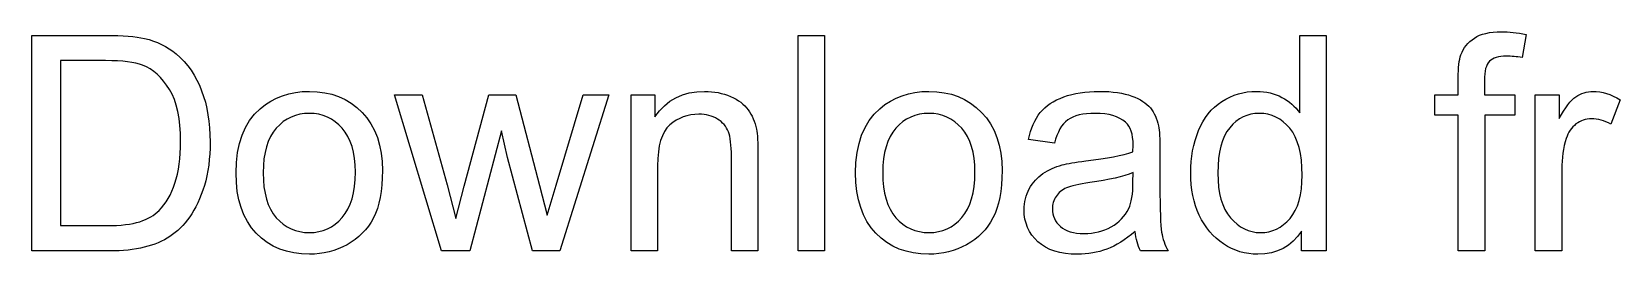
# Model space of a CAD drawing. Extents: x -1652 to 1470, y -458 to 1785.
# Drawn here: x -480.5 to -114.4, y -458.3 to -407 of the extents above; entities that cross this region are included whole.
import ezdxf

# ---------------------------------------------------------------- set-up
doc = ezdxf.new("R2010")
doc.units = 0
doc.layers.add('LAYER_1', color=7, linetype='CONTINUOUS')

msp = doc.modelspace()

# ---------------------------------------------------------------- linework, layer by layer
at = {"layer": 'LAYER_1', "color": 250}
for points in [[(-480.5224, -457.521), (-480.5224, -407.8067), (-463.3955, -407.8067), (-461.9889, -407.8176), (-460.6681, -407.8503), (-459.4329, -407.9049), (-458.2835, -407.9817), (-457.2198, -408.0807), (-456.2417, -408.2021), (-455.3494, -408.346), (-454.5428, -408.5126), (-453.4948, -408.7849), (-452.4858, -409.1069), (-451.5159, -409.4786), (-450.5851, -409.8998), (-449.6933, -410.3703), (-448.8406, -410.8901), (-448.0269, -411.459), (-447.2523, -412.0768), (-446.2987, -412.9383), (-445.4078, -413.8564), (-444.5796, -414.8315), (-443.8139, -415.8638), (-443.1106, -416.9537), (-442.4695, -418.1013), (-441.8906, -419.3069), (-441.3736, -420.5709), (-440.9141, -421.8874), (-440.5163, -423.2504), (-440.1801, -424.6598), (-439.9054, -426.1154), (-439.6919, -427.6172), (-439.5396, -429.1649), (-439.4483, -430.7584), (-439.4179, -432.3977), (-439.4385, -433.7923), (-439.5003, -435.1468), (-439.6034, -436.4612), (-439.7477, -437.7354), (-439.9332, -438.9694), (-440.1599, -440.1634), (-440.4279, -441.3172), (-440.7371, -442.4308), (-441.0788, -443.501), (-441.4443, -444.5245), (-441.8333, -445.501), (-442.2459, -446.4305), (-442.6817, -447.3127), (-443.1407, -448.1477), (-443.6228, -448.9351), (-444.1278, -449.675), (-444.654, -450.372), (-445.1913, -451.0309), (-445.74, -451.6516), (-446.3004, -452.2339), (-446.8728, -452.7777), (-447.4573, -453.2828), (-448.0543, -453.7492), (-448.6641, -454.1766), (-449.2922, -454.5764), (-449.9528, -454.9512), (-450.6456, -455.3011), (-451.3706, -455.6261), (-452.1275, -455.926), (-452.9163, -456.201), (-453.7369, -456.4511), (-454.5891, -456.6762), (-455.4771, -456.8753), (-456.3967, -457.0474), (-457.348, -457.1927), (-458.3313, -457.3113), (-459.3465, -457.4032), (-460.3938, -457.4687), (-461.4735, -457.508), (-462.5855, -457.521), (-480.5224, -457.521)], [(-303.9071, -457.521), (-303.9071, -407.8067), (-297.7969, -407.8067), (-297.7969, -457.521), (-303.9071, -457.521)], [(-187.8492, -457.521), (-187.8492, -452.95), (-188.7545, -454.1992), (-189.7608, -455.2823), (-190.8679, -456.1992), (-192.076, -456.9496), (-193.3849, -457.5336), (-194.7947, -457.9508), (-196.3054, -458.2013), (-197.917, -458.2848), (-198.9824, -458.2479), (-200.0259, -458.1371), (-201.0474, -457.9522), (-202.0469, -457.6932), (-203.0241, -457.3598), (-203.9789, -456.952), (-204.9112, -456.4696), (-205.8209, -455.9125), (-206.6981, -455.2925), (-207.5244, -454.6131), (-208.2999, -453.8746), (-209.0249, -453.0772), (-209.6995, -452.2213), (-210.3237, -451.307), (-210.8978, -450.3348), (-211.4218, -449.3047), (-211.8856, -448.2219), (-212.2876, -447.1), (-212.6277, -445.9387), (-212.906, -444.738), (-213.1224, -443.4977), (-213.277, -442.2176), (-213.3698, -440.8977), (-213.4007, -439.5377), (-213.3725, -438.2082), (-213.288, -436.91), (-213.1474, -435.6429), (-212.9508, -434.4069), (-212.6983, -433.2019), (-212.3901, -432.0276), (-212.0263, -430.8839), (-211.607, -429.7708), (-211.128, -428.7087), (-210.5935, -427.7099), (-210.0035, -426.7745), (-209.3577, -425.9028), (-208.656, -425.0951), (-207.8983, -424.3517), (-207.0844, -423.6729), (-206.2143, -423.0589), (-205.3063, -422.5099), (-204.3706, -422.0346), (-203.4074, -421.6327), (-202.4172, -421.3042), (-201.4005, -421.049), (-200.3575, -420.8669), (-199.2888, -420.7577), (-198.1948, -420.7213), (-197.3903, -420.743), (-196.6087, -420.8079), (-195.8498, -420.916), (-195.1137, -421.067), (-194.4003, -421.2609), (-193.7098, -421.4976), (-193.0421, -421.7768), (-192.3971, -422.0984), (-191.7782, -422.4547), (-191.1885, -422.8379), (-190.6282, -423.2477), (-190.0971, -423.6838), (-189.5954, -424.1459), (-189.1229, -424.6338), (-188.6797, -425.1472), (-188.2658, -425.6858), (-188.2658, -407.8067), (-182.1557, -407.8067), (-182.1557, -457.521), (-187.8492, -457.521)], [(-151.7439, -457.521), (-151.7439, -426.2065), (-157.1597, -426.2065), (-157.1597, -421.4851), (-151.7439, -421.4851), (-151.7439, -417.6662), (-151.7341, -416.7885), (-151.7047, -415.9694), (-151.6554, -415.2089), (-151.5862, -414.507), (-151.497, -413.8636), (-151.3875, -413.2789), (-151.2577, -412.7527), (-151.1074, -412.2851), (-150.8659, -411.7085), (-150.5839, -411.1592), (-150.261, -410.6372), (-149.8967, -410.1428), (-149.4906, -409.6761), (-149.0423, -409.2371), (-148.5515, -408.8261), (-148.0176, -408.4432), (-147.4383, -408.0976), (-146.8027, -407.7986), (-146.111, -407.5459), (-145.3633, -407.3395), (-144.5596, -407.1791), (-143.7003, -407.0648), (-142.7853, -406.9963), (-141.8149, -406.9735), (-141.1602, -406.9832), (-140.489, -407.0124), (-139.8013, -407.0608), (-139.0969, -407.1283), (-138.3757, -407.2148), (-137.6375, -407.3201), (-136.8823, -407.4442), (-136.1098, -407.5868), (-137.024, -412.9332), (-137.4976, -412.8556), (-137.9639, -412.788), (-138.4231, -412.7304), (-138.8756, -412.6829), (-139.3215, -412.6458), (-139.7612, -412.6191), (-140.195, -412.603), (-140.623, -412.5976), (-141.2918, -412.616), (-141.9098, -412.6714), (-142.4771, -412.7636), (-142.9938, -412.8927), (-143.4601, -413.0587), (-143.876, -413.2615), (-144.2418, -413.5013), (-144.5575, -413.778), (-144.826, -414.1051), (-145.0587, -414.4962), (-145.2557, -414.9513), (-145.4168, -415.4704), (-145.5421, -416.0535), (-145.6316, -416.7007), (-145.6853, -417.4118), (-145.7032, -418.187), (-145.7032, -421.4851), (-138.6904, -421.4851), (-138.6904, -426.2065), (-145.6338, -426.2065), (-145.6338, -457.521), (-151.7439, -457.521)], [(-473.9263, -451.6886), (-463.3261, -451.6886), (-462.1311, -451.6745), (-461.0022, -451.632), (-459.9396, -451.5611), (-458.9431, -451.4615), (-458.0128, -451.3332), (-457.1487, -451.176), (-456.3508, -450.9898), (-455.619, -450.7744), (-454.9382, -450.533), (-454.2931, -450.2687), (-453.6835, -449.9813), (-453.1093, -449.6707), (-452.5703, -449.3368), (-452.0665, -448.9794), (-451.5977, -448.5985), (-451.1637, -448.1938), (-450.5979, -447.5825), (-450.0638, -446.9203), (-449.5614, -446.2074), (-449.0908, -445.4439), (-448.6523, -444.63), (-448.2458, -443.7658), (-447.8717, -442.8514), (-447.53, -441.8869), (-447.2246, -440.8714), (-446.9595, -439.8037), (-446.7348, -438.6837), (-446.5507, -437.5111), (-446.4072, -436.286), (-446.3046, -435.0081), (-446.2429, -433.6773), (-446.2223, -432.2935), (-446.2624, -430.3971), (-446.3827, -428.6135), (-446.583, -426.9428), (-446.8631, -425.3849), (-447.223, -423.9398), (-447.6625, -422.6076), (-448.1815, -421.3882), (-448.7798, -420.2816), (-449.4351, -419.2748), (-450.1251, -418.3548), (-450.8498, -417.5216), (-451.6092, -416.7752), (-452.4033, -416.1156), (-453.2322, -415.5427), (-454.0958, -415.0567), (-454.9941, -414.6574), (-455.7042, -414.4176), (-456.5151, -414.2103), (-457.427, -414.0352), (-458.4398, -413.8922), (-459.5534, -413.7813), (-460.7679, -413.7022), (-462.0834, -413.6549), (-463.4997, -413.6391), (-473.9263, -413.6391), (-473.9263, -451.6886)], [(-433.435, -439.503), (-433.3482, -437.0886), (-433.0876, -434.8358), (-432.6533, -432.7447), (-432.0449, -430.8152), (-431.2624, -429.0473), (-430.3056, -427.4411), (-429.1745, -425.9966), (-427.8688, -424.7137), (-426.6776, -423.778), (-425.4216, -422.967), (-424.1011, -422.2808), (-422.7162, -421.7194), (-421.2674, -421.2827), (-419.7548, -420.9708), (-418.1787, -420.7837), (-416.5395, -420.7213), (-414.7283, -420.7972), (-413.0008, -421.0251), (-411.357, -421.4048), (-409.7973, -421.9364), (-408.3216, -422.6199), (-406.9301, -423.4552), (-405.6229, -424.4425), (-404.4003, -425.5816), (-403.2975, -426.8509), (-402.3413, -428.2371), (-401.5319, -429.7399), (-400.8693, -431.3591), (-400.3537, -433.0943), (-399.9853, -434.9454), (-399.7641, -436.912), (-399.6904, -438.9939), (-399.7229, -440.6831), (-399.8206, -442.2791), (-399.9833, -443.7821), (-400.2111, -445.1922), (-400.5041, -446.5096), (-400.8621, -447.7343), (-401.2852, -448.8666), (-401.7734, -449.9065), (-402.324, -450.8726), (-402.9342, -451.7834), (-403.6041, -452.6388), (-404.3337, -453.4389), (-405.123, -454.1837), (-405.9719, -454.8731), (-406.8805, -455.5072), (-407.8488, -456.086), (-408.8544, -456.6024), (-409.8837, -457.0496), (-410.9363, -457.4276), (-412.0119, -457.7365), (-413.1103, -457.9766), (-414.2312, -458.1479), (-415.3744, -458.2506), (-416.5395, -458.2848), (-418.386, -458.2094), (-420.1416, -457.983), (-421.8062, -457.6056), (-423.3802, -457.0769), (-424.8635, -456.3969), (-426.2564, -455.5655), (-427.559, -454.5824), (-428.7714, -453.4476), (-429.8655, -452.1701), (-430.8133, -450.7594), (-431.615, -449.2155), (-432.2705, -447.5385), (-432.7802, -445.7286), (-433.1441, -443.786), (-433.3623, -441.7108), (-433.435, -439.503)], [(-342.3847, -457.521), (-342.3847, -421.4851), (-336.8995, -421.4851), (-336.8995, -426.6), (-335.8548, -425.2211), (-334.6995, -424.0264), (-333.4338, -423.016), (-332.058, -422.1895), (-330.5719, -421.547), (-328.9759, -421.0882), (-327.2701, -420.813), (-325.4545, -420.7213), (-324.6473, -420.7397), (-323.8573, -420.7949), (-323.0845, -420.8867), (-322.3286, -421.015), (-321.5894, -421.1796), (-320.867, -421.3804), (-320.1612, -421.6173), (-319.4717, -421.8901), (-318.8115, -422.1927), (-318.1938, -422.519), (-317.6187, -422.8685), (-317.0863, -423.2412), (-316.5968, -423.6366), (-316.1503, -424.0545), (-315.7469, -424.4946), (-315.3867, -424.9567), (-315.0607, -425.4411), (-314.7598, -425.9481), (-314.4841, -426.4777), (-314.2338, -427.0296), (-314.009, -427.6038), (-313.8098, -428.2), (-313.6363, -428.8182), (-313.4888, -429.4583), (-313.4113, -429.9232), (-313.3436, -430.4673), (-313.286, -431.0906), (-313.2386, -431.793), (-313.2014, -432.5747), (-313.1747, -433.4356), (-313.1586, -434.3756), (-313.1532, -435.3949), (-313.1532, -457.521), (-319.2634, -457.521), (-319.2634, -435.6263), (-319.2743, -434.7226), (-319.307, -433.8776), (-319.3616, -433.0915), (-319.4384, -432.3644), (-319.5374, -431.6964), (-319.6588, -431.0877), (-319.8027, -430.5383), (-319.9693, -430.0485), (-320.1645, -429.5999), (-320.3944, -429.1741), (-320.6586, -428.7711), (-320.9572, -428.3908), (-321.29, -428.0333), (-321.6568, -427.6986), (-322.0575, -427.3867), (-322.492, -427.0976), (-322.9536, -426.841), (-323.4355, -426.6182), (-323.9375, -426.4293), (-324.4593, -426.2745), (-325.0006, -426.1538), (-325.5612, -426.0675), (-326.1407, -426.0155), (-326.739, -425.9982), (-327.6943, -426.0367), (-328.6161, -426.1524), (-329.5045, -426.3455), (-330.3597, -426.6159), (-331.1818, -426.9639), (-331.971, -427.3896), (-332.7273, -427.8932), (-333.4509, -428.4747), (-334.1138, -429.1609), (-334.6879, -429.9867), (-335.1733, -430.9519), (-335.5701, -432.0563), (-335.8785, -433.2996), (-336.0987, -434.6814), (-336.2306, -436.2016), (-336.2746, -437.8598), (-336.2746, -457.521), (-342.3847, -457.521)], [(-290.6337, -439.503), (-290.5469, -437.0886), (-290.2863, -434.8358), (-289.852, -432.7447), (-289.2436, -430.8152), (-288.4611, -429.0473), (-287.5043, -427.4411), (-286.3732, -425.9966), (-285.0675, -424.7137), (-283.8763, -423.778), (-282.6203, -422.967), (-281.2998, -422.2808), (-279.9149, -421.7194), (-278.4661, -421.2827), (-276.9535, -420.9708), (-275.3774, -420.7837), (-273.7382, -420.7213), (-271.927, -420.7972), (-270.1995, -421.0251), (-268.5557, -421.4048), (-266.996, -421.9364), (-265.5203, -422.6199), (-264.1288, -423.4552), (-262.8216, -424.4425), (-261.599, -425.5816), (-260.4962, -426.8509), (-259.54, -428.2371), (-258.7306, -429.7399), (-258.068, -431.3591), (-257.5524, -433.0943), (-257.184, -434.9454), (-256.9628, -436.912), (-256.8891, -438.9939), (-256.9216, -440.6831), (-257.0193, -442.2791), (-257.182, -443.7821), (-257.4098, -445.1922), (-257.7028, -446.5096), (-258.0608, -447.7343), (-258.4839, -448.8666), (-258.9721, -449.9065), (-259.5227, -450.8726), (-260.1329, -451.7834), (-260.8028, -452.6388), (-261.5324, -453.4389), (-262.3217, -454.1837), (-263.1706, -454.8731), (-264.0792, -455.5072), (-265.0475, -456.086), (-266.0531, -456.6024), (-267.0824, -457.0496), (-268.135, -457.4276), (-269.2106, -457.7365), (-270.309, -457.9766), (-271.4299, -458.1479), (-272.5731, -458.2506), (-273.7382, -458.2848), (-275.5847, -458.2094), (-277.3403, -457.983), (-279.0049, -457.6056), (-280.5789, -457.0769), (-282.0622, -456.3969), (-283.4551, -455.5655), (-284.7577, -454.5824), (-285.9701, -453.4476), (-287.0642, -452.1701), (-288.012, -450.7594), (-288.8137, -449.2155), (-289.4692, -447.5385), (-289.9789, -445.7286), (-290.3428, -443.786), (-290.561, -441.7108), (-290.6337, -439.503)], [(-226.188, -453.0078), (-227.0347, -453.7054), (-227.8737, -454.3491), (-228.7049, -454.9391), (-229.528, -455.4756), (-230.343, -455.9589), (-231.1498, -456.3894), (-231.9481, -456.7673), (-232.7379, -457.0928), (-233.5304, -457.3733), (-234.3372, -457.6159), (-235.1583, -457.8209), (-235.994, -457.9882), (-236.8443, -458.1182), (-237.7094, -458.2108), (-238.5894, -458.2663), (-239.4845, -458.2848), (-240.9258, -458.2398), (-242.2814, -458.1045), (-243.5512, -457.879), (-244.7354, -457.563), (-245.8339, -457.1564), (-246.8466, -456.6591), (-247.7737, -456.0709), (-248.615, -455.3917), (-249.3636, -454.6459), (-250.0123, -453.8492), (-250.5613, -453.0017), (-251.0104, -452.1037), (-251.3598, -451.1553), (-251.6093, -450.1565), (-251.759, -449.1076), (-251.8089, -448.0086), (-251.7899, -447.356), (-251.7331, -446.7176), (-251.6386, -446.0932), (-251.5066, -445.483), (-251.3371, -444.8868), (-251.1303, -444.3048), (-250.8864, -443.7368), (-250.6054, -443.183), (-250.2902, -442.6503), (-249.9523, -442.1455), (-249.5916, -441.6684), (-249.2081, -441.2186), (-248.8018, -440.796), (-248.3727, -440.4003), (-247.9208, -440.0311), (-247.4462, -439.6882), (-246.9487, -439.3682), (-246.4369, -439.0678), (-245.9104, -438.7873), (-245.369, -438.5266), (-244.8123, -438.2861), (-244.2403, -438.0657), (-243.6525, -437.8657), (-243.0487, -437.6862), (-242.5687, -437.5695), (-242.0313, -437.4538), (-241.4366, -437.339), (-240.7849, -437.2248), (-240.0762, -437.1111), (-239.3107, -436.9978), (-238.4885, -436.8849), (-237.6098, -436.772), (-235.8214, -436.5491), (-234.1538, -436.3145), (-232.6075, -436.0686), (-231.1828, -435.8115), (-229.8802, -435.5436), (-228.7, -435.2651), (-227.6427, -434.9763), (-226.7087, -434.6774), (-226.674, -433.092), (-226.7011, -432.1975), (-226.7825, -431.3714), (-226.9181, -430.6136), (-227.108, -429.9242), (-227.352, -429.303), (-227.6504, -428.7503), (-228.003, -428.2659), (-228.4098, -427.8498), (-229.0314, -427.3659), (-229.7245, -426.947), (-230.489, -426.5929), (-231.3246, -426.3034), (-232.2313, -426.0786), (-233.2089, -425.9181), (-234.2573, -425.8219), (-235.3763, -425.7899), (-236.4216, -425.8137), (-237.3962, -425.8852), (-238.3, -426.0041), (-239.133, -426.1704), (-239.8948, -426.3838), (-240.5854, -426.6443), (-241.2048, -426.9517), (-241.7526, -427.3059), (-242.2517, -427.7198), (-242.7164, -428.2066), (-243.1468, -428.7662), (-243.5434, -429.399), (-243.9064, -430.105), (-244.2359, -430.8844), (-244.5324, -431.7373), (-244.7961, -432.6638), (-250.7674, -431.8306), (-250.5471, -430.8944), (-250.2942, -430.0038), (-250.0084, -429.1591), (-249.6897, -428.3604), (-249.3379, -427.6078), (-248.9529, -426.9014), (-248.5345, -426.2414), (-248.0826, -425.6279), (-247.5879, -425.055), (-247.0411, -424.5166), (-246.4423, -424.0124), (-245.7913, -423.542), (-245.0883, -423.1053), (-244.3332, -422.7019), (-243.5261, -422.3317), (-242.6668, -421.9942), (-241.7675, -421.697), (-240.8317, -421.439), (-239.8599, -421.2202), (-238.8524, -421.041), (-237.8096, -420.9013), (-236.7319, -420.8014), (-235.6198, -420.7413), (-234.4737, -420.7213), (-233.346, -420.7381), (-232.2715, -420.7887), (-231.2505, -420.8732), (-230.2831, -420.9918), (-229.3694, -421.1445), (-228.5095, -421.3315), (-227.7035, -421.553), (-226.9517, -421.8091), (-226.2547, -422.0907), (-225.6046, -422.3888), (-225.0017, -422.7037), (-224.4463, -423.0357), (-223.9387, -423.3851), (-223.479, -423.7521), (-223.0676, -424.137), (-222.7047, -424.5401), (-222.3787, -424.9659), (-222.0776, -425.4189), (-221.8015, -425.899), (-221.5504, -426.4062), (-221.3242, -426.9405), (-221.1229, -427.5019), (-220.9466, -428.0904), (-220.7953, -428.7061), (-220.7259, -429.1357), (-220.6653, -429.6433), (-220.6137, -430.2287), (-220.5711, -430.8918), (-220.5377, -431.6325), (-220.5138, -432.4506), (-220.4993, -433.3461), (-220.4944, -434.3187), (-220.4944, -442.4192), (-220.4884, -444.4437), (-220.4705, -446.2732), (-220.4407, -447.9079), (-220.3989, -449.3481), (-220.3452, -450.5942), (-220.2796, -451.6463), (-220.2021, -452.5047), (-220.1126, -453.1698), (-220.009, -453.7351), (-219.8809, -454.294), (-219.7287, -454.8466), (-219.5528, -455.3931), (-219.3535, -455.9337), (-219.1313, -456.4685), (-218.8865, -456.9975), (-218.6197, -457.521), (-225.0076, -457.521), (-225.2273, -457.029), (-225.4264, -456.5164), (-225.6048, -455.9832), (-225.7627, -455.4293), (-225.8999, -454.8549), (-226.0166, -454.2598), (-226.1126, -453.6441), (-226.188, -453.0078)], [(-133.9805, -457.521), (-133.9805, -421.4851), (-128.4953, -421.4851), (-128.4953, -427.005), (-127.9751, -426.0867), (-127.4647, -425.2498), (-126.964, -424.4947), (-126.4731, -423.8212), (-125.9919, -423.2297), (-125.5205, -422.7202), (-125.0589, -422.293), (-124.607, -421.948), (-124.1546, -421.6594), (-123.6914, -421.4097), (-123.2173, -421.1988), (-122.7323, -421.0265), (-122.2365, -420.8928), (-121.7299, -420.7974), (-121.2124, -420.7403), (-120.684, -420.7213), (-119.9099, -420.7517), (-119.1326, -420.8426), (-118.352, -420.9941), (-117.5682, -421.2059), (-116.7811, -421.4779), (-115.9908, -421.81), (-115.1972, -422.202), (-114.4003, -422.6539), (-116.5759, -428.2895), (-117.1314, -427.9966), (-117.6868, -427.7427), (-118.2423, -427.5279), (-118.7978, -427.3522), (-119.3532, -427.2155), (-119.9087, -427.1178), (-120.4641, -427.0592), (-121.0196, -427.0397), (-121.5121, -427.0587), (-121.9917, -427.1155), (-122.4582, -427.21), (-122.9117, -427.3421), (-123.3521, -427.5115), (-123.7796, -427.7183), (-124.194, -427.9623), (-124.5954, -428.2432), (-124.9762, -428.5573), (-125.3288, -428.9007), (-125.6532, -429.2733), (-125.9494, -429.6753), (-126.2173, -430.1066), (-126.4571, -430.5671), (-126.6687, -431.057), (-126.852, -431.5761), (-127.0918, -432.3974), (-127.2992, -433.2382), (-127.4743, -434.0985), (-127.6173, -434.9783), (-127.7282, -435.8777), (-127.8073, -436.7966), (-127.8546, -437.735), (-127.8704, -438.693), (-127.8704, -457.521), (-133.9805, -457.521)], [(-386.0467, -457.521), (-396.9362, -421.4851), (-390.5483, -421.4851), (-384.7969, -442.2804), (-382.7602, -450.0222), (-380.8971, -442.5928), (-375.192, -421.4851), (-368.9314, -421.4851), (-363.504, -442.4077), (-361.7335, -449.27), (-359.6621, -442.3151), (-353.4362, -421.4851), (-347.4996, -421.4851), (-358.8057, -457.521), (-365.1241, -457.521), (-370.8408, -435.9619), (-372.2874, -429.7939), (-379.5779, -457.521), (-386.0467, -457.521)], [(-427.186, -439.5146), (-427.1388, -441.1875), (-426.9972, -442.7518), (-426.7613, -444.2073), (-426.4309, -445.5539), (-426.0062, -446.7915), (-425.487, -447.9199), (-424.8735, -448.9389), (-424.1656, -449.8486), (-423.3823, -450.6541), (-422.5509, -451.3523), (-421.6713, -451.943), (-420.7432, -452.4263), (-419.7662, -452.8023), (-418.7401, -453.0708), (-417.6646, -453.2319), (-416.5395, -453.2856), (-415.4264, -453.2319), (-414.3609, -453.0706), (-413.3428, -452.8017), (-412.3721, -452.4249), (-411.4485, -451.9402), (-410.5721, -451.3474), (-409.7425, -450.6464), (-408.9597, -449.837), (-408.2518, -448.917), (-407.6383, -447.8842), (-407.1192, -446.7386), (-406.6945, -445.4801), (-406.3641, -444.1088), (-406.1282, -442.6247), (-405.9866, -441.0277), (-405.9394, -439.3179), (-405.9871, -437.7019), (-406.1302, -436.187), (-406.3684, -434.7733), (-406.7017, -433.4609), (-407.1299, -432.2499), (-407.653, -431.1405), (-408.2707, -430.1328), (-408.9829, -429.2269), (-409.7656, -428.4214), (-410.5949, -427.7232), (-411.4705, -427.1325), (-412.3924, -426.6492), (-413.3603, -426.2732), (-414.3743, -426.0047), (-415.434, -425.8436), (-416.5395, -425.7899), (-417.6646, -425.8431), (-418.7401, -426.0027), (-419.7662, -426.269), (-420.7432, -426.6419), (-421.6713, -427.1217), (-422.5509, -427.7085), (-423.3823, -428.4025), (-424.1656, -429.2037), (-424.8735, -430.1129), (-425.487, -431.1305), (-426.0062, -432.2566), (-426.4309, -433.4913), (-426.7613, -434.8344), (-426.9972, -436.2859), (-427.1388, -437.846), (-427.186, -439.5146)], [(-284.3847, -439.5146), (-284.3375, -441.1875), (-284.1959, -442.7518), (-283.96, -444.2073), (-283.6296, -445.5539), (-283.2049, -446.7915), (-282.6857, -447.9199), (-282.0722, -448.9389), (-281.3643, -449.8486), (-280.581, -450.6541), (-279.7496, -451.3523), (-278.87, -451.943), (-277.9419, -452.4263), (-276.9649, -452.8023), (-275.9388, -453.0708), (-274.8633, -453.2319), (-273.7382, -453.2856), (-272.6251, -453.2319), (-271.5596, -453.0706), (-270.5415, -452.8017), (-269.5708, -452.4249), (-268.6472, -451.9402), (-267.7708, -451.3474), (-266.9412, -450.6464), (-266.1584, -449.837), (-265.4505, -448.917), (-264.837, -447.8842), (-264.3179, -446.7386), (-263.8932, -445.4801), (-263.5628, -444.1088), (-263.3269, -442.6247), (-263.1853, -441.0277), (-263.1381, -439.3179), (-263.1858, -437.7019), (-263.3289, -436.187), (-263.5671, -434.7733), (-263.9004, -433.4609), (-264.3286, -432.2499), (-264.8517, -431.1405), (-265.4694, -430.1328), (-266.1816, -429.2269), (-266.9643, -428.4214), (-267.7936, -427.7232), (-268.6692, -427.1325), (-269.5911, -426.6492), (-270.559, -426.2732), (-271.573, -426.0047), (-272.6327, -425.8436), (-273.7382, -425.7899), (-274.8633, -425.8431), (-275.9388, -426.0027), (-276.9649, -426.269), (-277.9419, -426.6419), (-278.87, -427.1217), (-279.7496, -427.7085), (-280.581, -428.4025), (-281.3643, -429.2037), (-282.0722, -430.1129), (-282.6857, -431.1305), (-283.2049, -432.2566), (-283.6296, -433.4913), (-283.96, -434.8344), (-284.1959, -436.2859), (-284.3375, -437.846), (-284.3847, -439.5146)], [(-207.1517, -439.5493), (-207.1061, -441.2217), (-206.9693, -442.7847), (-206.741, -444.2383), (-206.4212, -445.5828), (-206.0097, -446.8183), (-205.5064, -447.9448), (-204.9112, -448.9626), (-204.2239, -449.8718), (-203.4781, -450.673), (-202.6987, -451.367), (-201.886, -451.9538), (-201.0401, -452.4336), (-200.1611, -452.8065), (-199.2491, -453.0728), (-198.3044, -453.2324), (-197.3269, -453.2856), (-196.3434, -453.2346), (-195.3978, -453.0816), (-194.4898, -452.8267), (-193.6194, -452.4698), (-192.7865, -452.0108), (-191.9908, -451.4499), (-191.2323, -450.7871), (-190.5108, -450.0222), (-189.8556, -449.1526), (-189.2872, -448.1757), (-188.806, -447.0913), (-188.4119, -445.8996), (-188.1051, -444.6004), (-187.8859, -443.1939), (-187.7542, -441.6799), (-187.7103, -440.0585), (-187.7548, -438.2793), (-187.8884, -436.6217), (-188.1113, -435.0859), (-188.4235, -433.6721), (-188.8252, -432.3803), (-189.3165, -431.2106), (-189.8977, -430.1633), (-190.5687, -429.2385), (-191.3015, -428.4291), (-192.0765, -427.7281), (-192.8935, -427.1353), (-193.7525, -426.6506), (-194.6532, -426.2738), (-195.5956, -426.0049), (-196.5794, -425.8436), (-197.6046, -425.7899), (-198.6033, -425.8415), (-199.5598, -425.9962), (-200.4742, -426.2543), (-201.3468, -426.6159), (-202.1775, -427.0811), (-202.9667, -427.65), (-203.7143, -428.3228), (-204.4206, -429.0996), (-205.0596, -429.9881), (-205.6138, -430.996), (-206.0832, -432.1232), (-206.4675, -433.3697), (-206.7666, -434.7356), (-206.9805, -436.2208), (-207.1089, -437.8254), (-207.1517, -439.5493)], [(-226.674, -439.4683), (-227.5593, -439.8003), (-228.5487, -440.1193), (-229.6423, -440.4252), (-230.84, -440.7181), (-232.1419, -440.998), (-233.5479, -441.2649), (-235.0581, -441.5188), (-236.6724, -441.7596), (-237.5837, -441.8963), (-238.4256, -442.0374), (-239.1981, -442.1827), (-239.9011, -442.3325), (-240.5347, -442.4865), (-241.0988, -442.6449), (-241.5935, -442.8076), (-242.0188, -442.9747), (-242.398, -443.1537), (-242.7545, -443.3521), (-243.0886, -443.5697), (-243.4002, -443.8064), (-243.6897, -444.0622), (-243.957, -444.3368), (-244.2023, -444.6301), (-244.4258, -444.942), (-244.6254, -445.2718), (-244.7989, -445.6105), (-244.946, -445.9581), (-245.0667, -446.3147), (-245.1608, -446.6806), (-245.2281, -447.0559), (-245.2687, -447.4406), (-245.2822, -447.835), (-245.2534, -448.4262), (-245.167, -448.9933), (-245.0228, -449.536), (-244.8207, -450.054), (-244.5606, -450.5471), (-244.2423, -451.0149), (-243.8657, -451.4572), (-243.4306, -451.8738), (-242.9397, -452.2524), (-242.3956, -452.581), (-241.7984, -452.8593), (-241.148, -453.0874), (-240.4444, -453.2651), (-239.6877, -453.3921), (-238.8778, -453.4684), (-238.0148, -453.4939), (-237.1458, -453.47), (-236.3007, -453.3982), (-235.4794, -453.2785), (-234.682, -453.1106), (-233.9085, -452.8944), (-233.1588, -452.6298), (-232.433, -452.3166), (-231.7311, -451.9548), (-231.0677, -451.555), (-230.4491, -451.1196), (-229.8755, -450.6486), (-229.3472, -450.1423), (-228.8645, -449.6007), (-228.4276, -449.0239), (-228.0368, -448.4122), (-227.6924, -447.7656), (-227.4607, -447.2188), (-227.2604, -446.6113), (-227.0912, -445.943), (-226.9532, -445.2139), (-226.846, -444.4241), (-226.7696, -443.5736), (-226.7239, -442.6623), (-226.7087, -441.6902), (-226.674, -439.4683)]]:
    msp.add_lwpolyline(points, close=True, dxfattribs=at)

doc.saveas('drawing.dxf')
